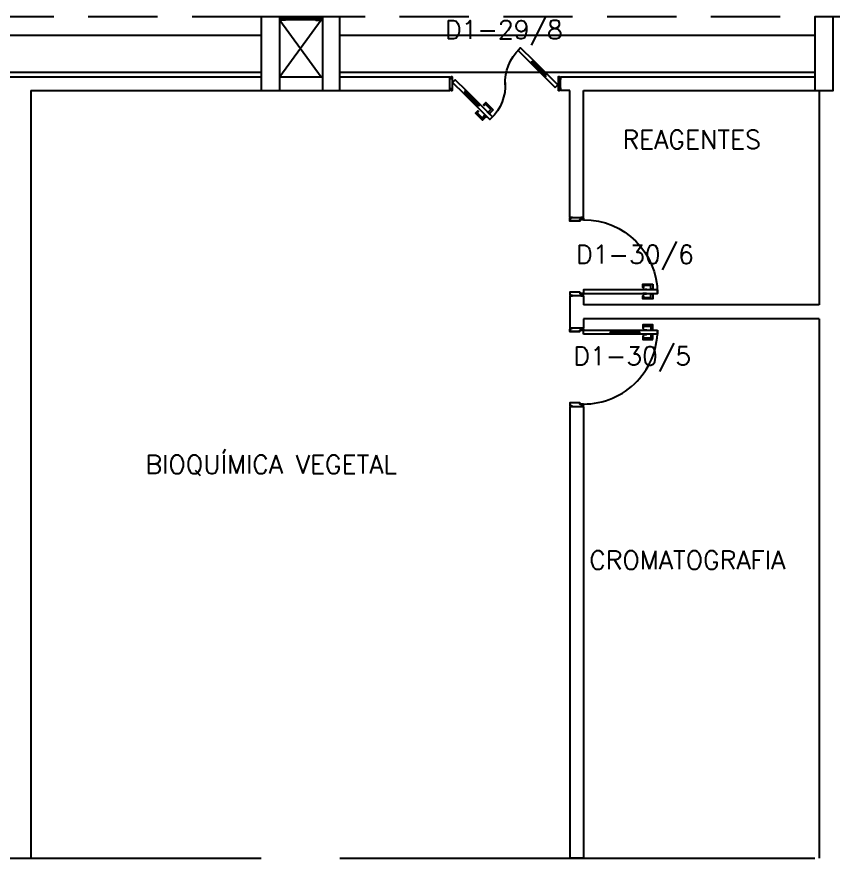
# Model space of a CAD drawing. Header units: millimetres. Extents: x 2801 to 3319, y 1187 to 1422.
# Drawn here: x 3072.87 to 3081.72, y 1251.95 to 1261.07 of the extents above; entities that cross this region are included whole.
import ezdxf

# ---------------------------------------------------------------- set-up
doc = ezdxf.new("R2010")
doc.units = ezdxf.units.MM
doc.linetypes.add('HIDDEN', pattern=[0.375, 0.25, -0.125])
for name, color, linetype in [('AR-ALV', 2, 'Continuous'), ('AR-ESQ', 1, 'Continuous'), ('AR-ESTC', 3, 'Continuous'), ('AR-PEITORIL', 1, 'Continuous'), ('AR-PORTA', 1, 'Continuous'), ('AR-PROJ', 1, 'HIDDEN'), ('AR-SHAFT', 1, 'Continuous'), ('DT-ESQ-BAGUETE-C', 2, 'Continuous'), ('DT-ESQ-PERFIL CADEIRA-C', 2, 'Continuous'), ('DT-ESQ-PERFIL CADEIRA-V', 1, 'Continuous'), ('DT-ESQ-VENEZIANA-C', 2, 'Continuous'), ('DT-ESQ-VENEZIANA-V', 2, 'Continuous'), ('ENDEREÇO', 2, 'Continuous'), ('maçaneta', 1, 'Continuous'), ('mov', 1, 'Continuous'), ('PM-PERFIL U-C', 2, 'Continuous'), ('PM-VIDRO', 1, 'Continuous'), ('pm1', 2, 'Continuous'), ('pm2', 2, 'Continuous'), ('TEXTO', 2, 'Continuous')]:
    doc.layers.add(name, color=color, linetype=linetype)
doc.styles.add('UNB-100', font='simplex.shx', dxfattribs={"height": 0.2})
doc.styles.add('UNB1-100', font='simplex.shx', dxfattribs={"height": 0.2})

# ---------------------------------------------------------------- blocks, each defined once
blk = doc.blocks.new('EF01-P')
at = {"layer": 'DT-ESQ-BAGUETE-C', "ltscale": 0.1}
for points in [[(0.0015, 0.035), (0.015, 0.035), (0.015, 0.0335), (0.0015, 0.0335), (0.0015, 0.005), (0.015, 0.005), (0.015, 0.0035), (0.0015, 0.0035, -0.414214), (0, 0.005), (0, 0.0335, -0.414214)], [(0.4485, 0.035), (0.435, 0.035), (0.435, 0.0335), (0.4485, 0.0335), (0.4485, 0.005), (0.435, 0.005), (0.435, 0.0035), (0.4485, 0.0035, 0.414214), (0.45, 0.005), (0.45, 0.0335, 0.414214)]]:
    blk.add_lwpolyline(points, format="xyb", close=True, dxfattribs=at)
at = {"layer": 'DT-ESQ-PERFIL CADEIRA-C', "color": 2, "ltscale": 0.1}
for points in [[(0.01, 0.0015), (0.01, 0.003), (0.0015, 0.003, 1), (0.0015, 0), (0.015, 0, 0.414214), (0.0165, 0.0015), (0.0165, 0.0335), (0.043, 0.0335)], [(0.407, 0.0065), (0.432, 0.0065), (0.432, 0.0165), (0.4335, 0.0165), (0.4335, 0.0065, -0.414214), (0.432, 0.005), (0.407, 0.005), (0.3935, 0.005, -1), (0.3935, 0.008), (0.407, 0.008), (0.407, 0.02), (0.407, 0.032), (0.3935, 0.032, -1), (0.3935, 0.035), (0.407, 0.035), (0.4335, 0.035, -0.414214), (0.435, 0.0335), (0.435, 0.0015), (0.4485, 0.0015)]]:
    blk.add_lwpolyline(points, format="xyb", dxfattribs=at)
at = {"layer": 'DT-ESQ-PERFIL CADEIRA-C', "ltscale": 0.1}
for points in [[(0.043, 0.0065), (0.018, 0.0065), (0.018, 0.0165), (0.0165, 0.0165), (0.0165, 0.0065, 0.414214), (0.018, 0.005), (0.043, 0.005), (0.0565, 0.005, 1), (0.0565, 0.008), (0.043, 0.008), (0.043, 0.02), (0.043, 0.032), (0.0565, 0.032, 1), (0.0565, 0.035), (0.043, 0.035), (0.0165, 0.035, 0.414214), (0.015, 0.0335), (0.015, 0.0015), (0.0015, 0.0015)], [(0.0415, 0.02), (0.0415, 0.032, -0.414214), (0.043, 0.0335), (0.0565, 0.0335)], [(0.0415, 0.02), (0.0415, 0.008, 0.414214), (0.043, 0.0065), (0.0565, 0.0065)], [(0.4085, 0.02), (0.4085, 0.032, 0.414214), (0.407, 0.0335), (0.3935, 0.0335)], [(0.4085, 0.02), (0.4085, 0.008, -0.414214), (0.407, 0.0065), (0.3935, 0.0065)], [(0.44, 0.0015), (0.44, 0.003), (0.4485, 0.003, -1), (0.4485, 0), (0.435, 0, -0.414214), (0.4335, 0.0015), (0.4335, 0.0335), (0.407, 0.0335)]]:
    blk.add_lwpolyline(points, format="xyb", dxfattribs=at)
at = {"layer": 'DT-ESQ-PERFIL CADEIRA-V', "ltscale": 0.1}
blk.add_line((0.015, 0), (0.435, 0), dxfattribs=at)
at = {"layer": 'DT-ESQ-VENEZIANA-C', "ltscale": 0.1}
for p, q in [((0.043, 0.0105), (0.407, 0.0105)), ((0.043, 0.009), (0.407, 0.009))]:
    blk.add_line(p, q, dxfattribs=at)
at = {"layer": 'DT-ESQ-VENEZIANA-V', "ltscale": 0.1}
blk.add_line((0.043, 0.031), (0.407, 0.031), dxfattribs=at)
blk = doc.blocks.new('PM7B')
at = {"layer": 'maçaneta'}
for points in [[(0.7317, -0.2081), (0.7706, -0.247), (0.7848, -0.2329), (0.7576, -0.2056, -0.414214), (0.7576, -0.2035), (0.8131, -0.148), (0.8272, -0.1622), (0.8343, -0.1551), (0.8095, -0.1303)], [(0.806, -0.2824), (0.8449, -0.3213), (0.9227, -0.2435), (0.8979, -0.2187), (0.8908, -0.2258), (0.905, -0.2399), (0.8495, -0.2954, -0.414214), (0.8474, -0.2954), (0.8201, -0.2682)], [(0.8449, -0.3213), (0.806, -0.2824), (0.8201, -0.2682), (0.8474, -0.2954, 0.414214), (0.8495, -0.2954), (0.905, -0.2399), (0.8908, -0.2258), (0.8979, -0.2187), (0.9227, -0.2435)]]:
    blk.add_lwpolyline(points, format="xyb", close=True, dxfattribs=at)
for points in [[(0.7918, -0.2258), (0.7636, -0.2541), (0.7671, -0.2576), (0.7954, -0.2293)], [(0.7918, -0.2258), (0.7636, -0.2541), (0.7671, -0.2576), (0.7954, -0.2293)], [(0.8272, -0.2612), (0.7989, -0.2894), (0.7954, -0.2859), (0.8237, -0.2576)], [(0.8272, -0.2612), (0.7989, -0.2894), (0.7954, -0.2859), (0.8237, -0.2576)]]:
    blk.add_lwpolyline(points, close=True, dxfattribs=at)
at = {"layer": 'mov'}
for centre, start, end in [((0.0994, 0.0888), 356.80287, 46.39924), ((1.1006, 0.0612), 176.80287, 226.39924)]:
    blk.add_arc(centre, 0.5014, start, end, dxfattribs=at)
at = {"layer": 'PM-PERFIL U-C'}
for p, q in [((0, 0.12), (0, 0.1385)), ((0.002, 0.12), (0, 0.12)), ((0.0015, 0.14), (0.01, 0.14)), ((0.0105, 0.138), (0.002, 0.138)), ((0.002, 0.138), (0.002, 0.12)), ((0.01, 0.14), (0.01, 0.1485)), ((0.0115, 0.15), (0.0235, 0.15)), ((0.023, 0.148), (0.012, 0.148)), ((0.012, 0.148), (0.012, 0.1395)), ((0.023, 0.148), (0.023, 0.002)), ((0.025, 0.1485), (0.025, 0.0015)), ((1.175, 0.1485), (1.175, 0.0015)), ((1.1885, 0.15), (1.1765, 0.15)), ((1.177, 0.148), (1.188, 0.148)), ((1.177, 0.148), (1.177, 0.002)), ((1.188, 0.148), (1.188, 0.1395)), ((1.1895, 0.138), (1.198, 0.138)), ((1.19, 0.14), (1.19, 0.1485)), ((1.1985, 0.14), (1.19, 0.14)), ((1.198, 0.138), (1.198, 0.12)), ((1.198, 0.12), (1.2, 0.12)), ((1.2, 0.12), (1.2, 0.1385)), ((0, 0.0115), (0, 0.03)), ((0, 0.03), (0.002, 0.03)), ((0.01, 0.01), (0.0015, 0.01)), ((0.002, 0.03), (0.002, 0.012)), ((0.002, 0.012), (0.0105, 0.012)), ((0.01, 0.0015), (0.01, 0.01)), ((0.0235, 0), (0.0115, 0)), ((0.012, 0.0105), (0.012, 0.002)), ((0.012, 0.002), (0.023, 0.002)), ((1.1765, 0), (1.1885, 0)), ((1.188, 0.002), (1.177, 0.002)), ((1.188, 0.0105), (1.188, 0.002)), ((1.198, 0.012), (1.1895, 0.012)), ((1.19, 0.01), (1.1985, 0.01)), ((1.19, 0.0015), (1.19, 0.01)), ((1.198, 0.03), (1.198, 0.012)), ((1.2, 0.03), (1.198, 0.03)), ((1.2, 0.0115), (1.2, 0.03))]:
    blk.add_line(p, q, dxfattribs=at)
for centre, start, end in [((0.0015, 0.1385), 90, 180), ((0.0115, 0.1485), 90, 180), ((0.0105, 0.1395), 270, 0), ((0.0235, 0.1485), 0, 90), ((1.1765, 0.1485), 90, 180), ((1.1895, 0.1395), 180, 270), ((1.1885, 0.1485), 0, 90), ((1.1985, 0.1385), 0, 90), ((0.0015, 0.0115), 180, 270), ((0.0115, 0.0015), 180, 270), ((0.0105, 0.0105), 0, 90), ((0.0235, 0.0015), 269.93864, 0), ((1.1765, 0.0015), 180, 270.06136), ((1.1895, 0.0105), 90, 180), ((1.1885, 0.0015), 270, 0), ((1.1985, 0.0115), 270, 0)]:
    blk.add_arc(centre, 0.0015, start, end, dxfattribs=at)
at = {"layer": 'PM-VIDRO'}
for p, q in [((0.1607, 0.1707), (0.3021, 0.3122)), ((0.3092, 0.3051), (0.1677, 0.1637)), ((0.8908, -0.1551), (1.0323, -0.0137)), ((1.0393, -0.0207), (0.8979, -0.1622))]:
    blk.add_line(p, q, dxfattribs=at)
at = {"layer": 'pm1'}
for p, q in [((0.3021, 0.3122), (0.2915, 0.3228)), ((0.3021, 0.3122), (0.3092, 0.3192)), ((0.3268, 0.3016), (0.3092, 0.3192)), ((0.3162, 0.3122), (0.3092, 0.3051)), ((0.3198, 0.2945), (0.3092, 0.3051)), ((0.3268, 0.3016), (0.3198, 0.2945)), ((0.0296, 0.0609), (0.1501, 0.1813)), ((0.1783, 0.1531), (0.0579, 0.0326)), ((0.1501, 0.1813), (0.1607, 0.1707)), ((0.1536, 0.1637), (0.1607, 0.1707)), ((0.1713, 0.146), (0.1536, 0.1637)), ((0.1677, 0.1637), (0.1607, 0.1566)), ((0.1677, 0.1637), (0.1783, 0.1531)), ((0.1783, 0.1531), (0.1713, 0.146)), ((0.0579, 0.0326), (0.0296, 0.0609)), ((1.0217, -0.0031), (1.0287, 0.004)), ((1.0287, 0.004), (1.0464, -0.0137)), ((1.0323, -0.0137), (1.0393, -0.0066)), ((1.0464, -0.0137), (1.0393, -0.0207)), ((0.8732, -0.1516), (0.8802, -0.1445)), ((0.8732, -0.1516), (0.8908, -0.1692)), ((0.8802, -0.1445), (0.8908, -0.1551)), ((0.8838, -0.1622), (0.8908, -0.1551)), ((0.8979, -0.1622), (0.8908, -0.1692)), ((0.8979, -0.1622), (0.9085, -0.1728))]:
    blk.add_line(p, q, dxfattribs=at)
for points in [[(0.2915, 0.3228), (0.4329, 0.4642), (0.4612, 0.4359), (0.3198, 0.2945)], [(1.0323, -0.0137), (1.0217, -0.0031), (1.1421, 0.1174), (1.1704, 0.0891), (1.0499, -0.0313), (1.0393, -0.0207)], [(0.9085, -0.1728), (0.7671, -0.3142), (0.7388, -0.2859), (0.8732, -0.1516)]]:
    blk.add_lwpolyline(points, dxfattribs=at)
at = {"layer": 'pm2'}
for p, q in [((0.1501, 0.1813), (0.2915, 0.3228)), ((0.3198, 0.2945), (0.1783, 0.1531)), ((0.8802, -0.1445), (1.0217, -0.0031)), ((1.0499, -0.0313), (0.9085, -0.1728))]:
    blk.add_line(p, q, dxfattribs=at)
blk = doc.blocks.new('PM3')
at = {"layer": 'maçaneta'}
for points in [[(0.02, 0.825), (-0.035, 0.825), (-0.035, 0.715), (0, 0.715), (0, 0.725), (-0.02, 0.725), (-0.02, 0.8035, -0.414214), (-0.0185, 0.805), (0.02, 0.805)], [(0.125, 0.825), (0.07, 0.825), (0.07, 0.805), (0.1085, 0.805, -0.414214), (0.11, 0.8035), (0.11, 0.725), (0.09, 0.725), (0.09, 0.715), (0.125, 0.715)]]:
    blk.add_lwpolyline(points, format="xyb", close=True, dxfattribs=at)
for points in [[(0.02, 0.715), (0.02, 0.755), (0.025, 0.755), (0.025, 0.715)], [(0.07, 0.715), (0.07, 0.755), (0.065, 0.755), (0.065, 0.715)]]:
    blk.add_lwpolyline(points, close=True, dxfattribs=at)
at = {"layer": 'mov'}
blk.add_arc((0.025, 0.075), 0.8, 0, 90, dxfattribs=at)
at = {"layer": 'PM-PERFIL U-C'}
for p, q in [((0, 0.045), (0, 0.0635)), ((0.002, 0.045), (0, 0.045)), ((0.0015, 0.065), (0.01, 0.065)), ((0.002, 0.063), (0.002, 0.045)), ((0.0105, 0.063), (0.002, 0.063)), ((0.01, 0.065), (0.01, 0.0735)), ((0.0115, 0.075), (0.0235, 0.075)), ((0.012, 0.073), (0.012, 0.0645)), ((0.023, 0.073), (0.012, 0.073)), ((0.023, 0.0335), (0.023, 0.073)), ((0.038, 0.032), (0.0245, 0.032)), ((0.025, 0.0735), (0.025, 0.034)), ((0.0385, 0.034), (0.025, 0.034)), ((0.038, 0.032), (0.038, -0.073)), ((0.04, 0.0325), (0.04, -0.0735)), ((0.81, 0.0325), (0.81, -0.0735)), ((0.8115, 0.034), (0.825, 0.034)), ((0.812, 0.032), (0.8255, 0.032)), ((0.812, 0.032), (0.812, -0.073)), ((0.825, 0.0735), (0.825, 0.034)), ((0.8385, 0.075), (0.8265, 0.075)), ((0.827, 0.073), (0.838, 0.073)), ((0.827, 0.0335), (0.827, 0.073)), ((0.838, 0.073), (0.838, 0.0645)), ((0.8395, 0.063), (0.848, 0.063)), ((0.84, 0.065), (0.84, 0.0735)), ((0.8485, 0.065), (0.84, 0.065)), ((0.848, 0.063), (0.848, 0.045)), ((0.848, 0.045), (0.85, 0.045)), ((0.85, 0.045), (0.85, 0.0635)), ((0, -0.045), (0.002, -0.045)), ((0, -0.0635), (0, -0.045)), ((0.01, -0.065), (0.0015, -0.065)), ((0.002, -0.045), (0.002, -0.063)), ((0.002, -0.063), (0.0105, -0.063)), ((0.01, -0.0735), (0.01, -0.065)), ((0.0385, -0.075), (0.0115, -0.075)), ((0.012, -0.0645), (0.012, -0.073)), ((0.012, -0.073), (0.038, -0.073)), ((0.8115, -0.075), (0.8385, -0.075)), ((0.838, -0.073), (0.812, -0.073)), ((0.838, -0.0645), (0.838, -0.073)), ((0.848, -0.063), (0.8395, -0.063)), ((0.84, -0.0735), (0.84, -0.065)), ((0.84, -0.065), (0.8485, -0.065)), ((0.85, -0.045), (0.848, -0.045)), ((0.848, -0.045), (0.848, -0.063)), ((0.85, -0.0635), (0.85, -0.045))]:
    blk.add_line(p, q, dxfattribs=at)
for centre, start, end in [((0.0015, 0.0635), 90, 180), ((0.0115, 0.0735), 90, 180), ((0.0105, 0.0645), 270, 0), ((0.0245, 0.0335), 180, 270), ((0.0235, 0.0735), 360, 90), ((0.0385, 0.0325), 0, 90), ((0.8115, 0.0325), 90, 180), ((0.8265, 0.0735), 90, 180), ((0.8255, 0.0335), 270, 0), ((0.8395, 0.0645), 180, 270), ((0.8385, 0.0735), 0, 90), ((0.8485, 0.0635), 0, 90), ((0.0015, -0.0635), 180, 270), ((0.0115, -0.0735), 180, 270), ((0.0105, -0.0645), 0, 90), ((0.0385, -0.0735), 269.93864, 0), ((0.8115, -0.0735), 180, 270.06136), ((0.8395, -0.0645), 90, 180), ((0.8385, -0.0735), 270, 0), ((0.8485, -0.0635), 270, 0)]:
    blk.add_arc(centre, 0.0015, start, end, dxfattribs=at)
at = {"layer": 'pm1'}
blk.add_lwpolyline([(0.065, 0.875), (0.065, 0.075), (0.025, 0.075), (0.025, 0.875)], close=True, dxfattribs=at)
blk = doc.blocks.new('PM3V')
at = {"layer": 'maçaneta'}
for points in [[(0.02, 0.9), (-0.035, 0.9), (-0.035, 0.79), (0, 0.79), (0, 0.8), (-0.02, 0.8), (-0.02, 0.8785, -0.414214), (-0.0185, 0.88), (0.02, 0.88)], [(0.125, 0.9), (0.07, 0.9), (0.07, 0.88), (0.1085, 0.88, -0.414214), (0.11, 0.8785), (0.11, 0.8), (0.09, 0.8), (0.09, 0.79), (0.125, 0.79)]]:
    blk.add_lwpolyline(points, format="xyb", close=True, dxfattribs=at)
for points in [[(0.02, 0.79), (0.02, 0.83), (0.025, 0.83), (0.025, 0.79)], [(0.07, 0.79), (0.07, 0.83), (0.065, 0.83), (0.065, 0.79)]]:
    blk.add_lwpolyline(points, close=True, dxfattribs=at)
at = {"layer": 'mov'}
blk.add_arc((0.025, 0.15), 0.8, 356.84716, 90, dxfattribs=at)
at = {"layer": 'PM-PERFIL U-C'}
for p, q in [((0, 0.12), (0, 0.1385)), ((0.002, 0.12), (0, 0.12)), ((0.0015, 0.14), (0.01, 0.14)), ((0.002, 0.138), (0.002, 0.12)), ((0.0105, 0.138), (0.002, 0.138)), ((0.01, 0.14), (0.01, 0.1485)), ((0.0115, 0.15), (0.0235, 0.15)), ((0.012, 0.148), (0.012, 0.1395)), ((0.023, 0.148), (0.012, 0.148)), ((0.023, 0.1085), (0.023, 0.148)), ((0.038, 0.107), (0.0245, 0.107)), ((0.025, 0.1485), (0.025, 0.109)), ((0.0385, 0.109), (0.025, 0.109)), ((0.038, 0.107), (0.038, 0.002)), ((0.04, 0.1075), (0.04, 0.0015)), ((0.81, 0.1075), (0.81, 0.0015)), ((0.8115, 0.109), (0.825, 0.109)), ((0.812, 0.107), (0.8255, 0.107)), ((0.812, 0.107), (0.812, 0.002)), ((0.825, 0.1485), (0.825, 0.109)), ((0.8385, 0.15), (0.8265, 0.15)), ((0.827, 0.148), (0.838, 0.148)), ((0.827, 0.1085), (0.827, 0.148)), ((0.838, 0.148), (0.838, 0.1395)), ((0.8395, 0.138), (0.848, 0.138)), ((0.84, 0.14), (0.84, 0.1485)), ((0.8485, 0.14), (0.84, 0.14)), ((0.848, 0.138), (0.848, 0.12)), ((0.848, 0.12), (0.85, 0.12)), ((0.85, 0.12), (0.85, 0.1385)), ((0, 0.03), (0.002, 0.03)), ((0, 0.0115), (0, 0.03)), ((0.01, 0.01), (0.0015, 0.01)), ((0.002, 0.03), (0.002, 0.012)), ((0.002, 0.012), (0.0105, 0.012)), ((0.01, 0.0015), (0.01, 0.01)), ((0.0385, 0), (0.0115, 0)), ((0.012, 0.0105), (0.012, 0.002)), ((0.012, 0.002), (0.038, 0.002)), ((0.8115, 0), (0.8385, 0)), ((0.838, 0.002), (0.812, 0.002)), ((0.838, 0.0105), (0.838, 0.002)), ((0.848, 0.012), (0.8395, 0.012)), ((0.84, 0.0015), (0.84, 0.01)), ((0.84, 0.01), (0.8485, 0.01)), ((0.85, 0.03), (0.848, 0.03)), ((0.848, 0.03), (0.848, 0.012)), ((0.85, 0.0115), (0.85, 0.03))]:
    blk.add_line(p, q, dxfattribs=at)
for centre, start, end in [((0.0015, 0.1385), 90, 180), ((0.0115, 0.1485), 90, 180), ((0.0105, 0.1395), 270, 0), ((0.0245, 0.1085), 180, 270), ((0.0235, 0.1485), 360, 90), ((0.0385, 0.1075), 0, 90), ((0.8115, 0.1075), 90, 180), ((0.8265, 0.1485), 90, 180), ((0.8255, 0.1085), 270, 0), ((0.8395, 0.1395), 180, 270), ((0.8385, 0.1485), 0, 90), ((0.8485, 0.1385), 0, 90), ((0.0015, 0.0115), 180, 270), ((0.0115, 0.0015), 180, 270), ((0.0105, 0.0105), 0, 90), ((0.0385, 0.0015), 269.93864, 0), ((0.8115, 0.0015), 180, 270.06136), ((0.8395, 0.0105), 90, 180), ((0.8385, 0.0015), 270, 0), ((0.8485, 0.0115), 270, 0)]:
    blk.add_arc(centre, 0.0015, start, end, dxfattribs=at)
at = {"layer": 'PM-VIDRO'}
for p, q in [((0.04, 0.45), (0.04, 0.75)), ((0.05, 0.75), (0.05, 0.45))]:
    blk.add_line(p, q, dxfattribs=at)
at = {"layer": 'pm1'}
for p, q in [((0.025, 0.95), (0.065, 0.95)), ((0.025, 0.75), (0.025, 0.95)), ((0.065, 0.95), (0.065, 0.76)), ((0.04, 0.75), (0.025, 0.75)), ((0.065, 0.76), (0.04, 0.76)), ((0.04, 0.75), (0.04, 0.76)), ((0.05, 0.76), (0.05, 0.75)), ((0.065, 0.75), (0.05, 0.75)), ((0.065, 0.76), (0.065, 0.75)), ((0.025, 0.15), (0.025, 0.45)), ((0.04, 0.45), (0.025, 0.45)), ((0.04, 0.44), (0.04, 0.45)), ((0.065, 0.44), (0.04, 0.44)), ((0.065, 0.45), (0.05, 0.45)), ((0.05, 0.45), (0.05, 0.44)), ((0.065, 0.45), (0.065, 0.44)), ((0.065, 0.44), (0.065, 0.15)), ((0.065, 0.15), (0.025, 0.15))]:
    blk.add_line(p, q, dxfattribs=at)
at = {"layer": 'pm2'}
for p, q in [((0.025, 0.45), (0.025, 0.75)), ((0.065, 0.75), (0.065, 0.45)), ((0.025, 0.15), (0.025, 0.109)), ((0.025, 0.109), (0.035, 0.109)), ((0.8252, 0.109), (0.8152, 0.109)), ((0.8152, 0), (0.8402, 0)), ((0.8402, 0.01), (0.8502, 0.01)), ((0.8402, 0), (0.8402, 0.01))]:
    blk.add_line(p, q, dxfattribs=at)

msp = doc.modelspace()

# ---------------------------------------------------------------- linework, layer by layer
at = {"layer": 'AR-ALV'}
for p, q in [((3071.7499, 1260.4248), (3075.5249, 1260.4248)), ((3075.7249, 1260.4248), (3076.1899, 1260.4248)), ((3076.3749, 1260.4248), (3077.5699, 1260.4248)), ((3077.5699, 1260.2748), (3077.5699, 1260.4248)), ((3078.7699, 1260.4248), (3081.5249, 1260.4248)), ((3078.7699, 1260.2748), (3078.7699, 1260.4248)), ((3073.0249, 1260.2748), (3073.0249, 1251.9498)), ((3073.0249, 1260.2748), (3075.5249, 1260.2748)), ((3075.7249, 1260.2748), (3076.1899, 1260.2748)), ((3076.3749, 1260.2748), (3077.5699, 1260.2748)), ((3078.8699, 1260.2748), (3078.7699, 1260.2748)), ((3078.8699, 1258.8998), (3078.8699, 1260.2748)), ((3079.0199, 1258.8998), (3079.0199, 1260.2748)), ((3079.0199, 1260.2748), (3081.5249, 1260.2748)), ((3081.5749, 1260.2748), (3081.5749, 1257.9498)), ((3078.8699, 1258.8998), (3079.0199, 1258.8998)), ((3078.8699, 1258.0498), (3078.8699, 1257.6998)), ((3079.0199, 1258.0498), (3078.8699, 1258.0498)), ((3079.0199, 1258.0498), (3079.0199, 1257.9498)), ((3081.5749, 1257.9498), (3079.0199, 1257.9498)), ((3081.5749, 1257.7998), (3079.0199, 1257.7998)), ((3079.0199, 1257.7998), (3079.0199, 1257.6998)), ((3081.5749, 1257.7998), (3081.5749, 1251.9498)), ((3079.0199, 1257.6998), (3078.8699, 1257.6998)), ((3078.8699, 1256.8496), (3079.0199, 1256.8496)), ((3078.8699, 1256.8496), (3078.8699, 1251.9498)), ((3079.0199, 1256.8496), (3079.0199, 1251.9498)), ((3072.8749, 1251.9498), (3073.0249, 1251.9498)), ((3079.0199, 1251.9498), (3078.8699, 1251.9498))]:
    msp.add_line(p, q, dxfattribs=at)
at = {"layer": 'AR-ESTC'}
for points in [[(3075.5249, 1260.2748), (3075.7249, 1260.2748), (3075.7249, 1261.0748), (3075.5249, 1261.0748)], [(3076.1899, 1260.2748), (3076.3749, 1260.2748), (3076.3749, 1261.0748), (3076.1899, 1261.0748)], [(3081.5249, 1260.2748), (3081.7249, 1260.2748), (3081.7249, 1261.0748), (3081.5249, 1261.0748)]]:
    msp.add_lwpolyline(points, close=True, dxfattribs=at)
at = {"layer": 'AR-PEITORIL'}
for p, q in [((3070.3749, 1251.9498), (3075.5249, 1251.9498)), ((3076.3749, 1251.9498), (3081.5249, 1251.9498))]:
    msp.add_line(p, q, dxfattribs=at)
at = {"layer": 'AR-PROJ', "ltscale": 3}
msp.add_line((3111.5249, 1261.0748), (3046.3749, 1261.0748), dxfattribs=at)
at = {"layer": 'AR-SHAFT'}
for p, q in [((3076.1734, 1261.0398), (3075.7249, 1260.4248)), ((3075.7264, 1261.0398), (3076.1749, 1260.4248)), ((3070.3749, 1260.8748), (3075.5249, 1260.8748)), ((3076.3749, 1260.8748), (3081.5249, 1260.8748)), ((3070.3749, 1260.4748), (3075.5249, 1260.4748)), ((3076.3749, 1260.4748), (3081.5249, 1260.4748))]:
    msp.add_line(p, q, dxfattribs=at)

# ---------------------------------------------------------------- block references
at = {"layer": 'AR-ESQ', "rotation": 180}
msp.add_blockref('EF01-P', (3076.1749, 1261.0748), dxfattribs=at)
at = {"layer": 'AR-PORTA', "xscale": -1}
msp.add_blockref('PM7B', (3078.7699, 1260.2748), dxfattribs=at)
at = {"layer": 'AR-PORTA', "xscale": -1, "rotation": 270}
msp.add_blockref('PM3', (3078.9449, 1258.0498), dxfattribs=at)
at = {"layer": 'AR-PORTA', "rotation": 270}
msp.add_blockref('PM3V', (3078.8699, 1257.6998), dxfattribs=at)

# ---------------------------------------------------------------- texts
at = {"layer": 'ENDEREÇO', "style": 'UNB1-100'}
for s, p in [('D1-29/8', (3077.5164, 1260.8355)), ('D1-30/6', (3078.9377, 1258.3983)), ('D1-30/5', (3078.9079, 1257.2964))]:
    msp.add_text(s, height=0.2, dxfattribs=at).set_placement(p)
at = {"layer": 'TEXTO', "style": 'UNB-100'}
for s, p in [('REAGENTES', (3079.4411, 1259.6445)), ('BIOQUÍMICA VEGETAL', (3074.2694, 1256.1207)), ('CROMATOGRAFIA', (3079.0799, 1255.0825))]:
    msp.add_text(s, height=0.2, dxfattribs=at).set_placement(p)

doc.saveas('drawing.dxf')
